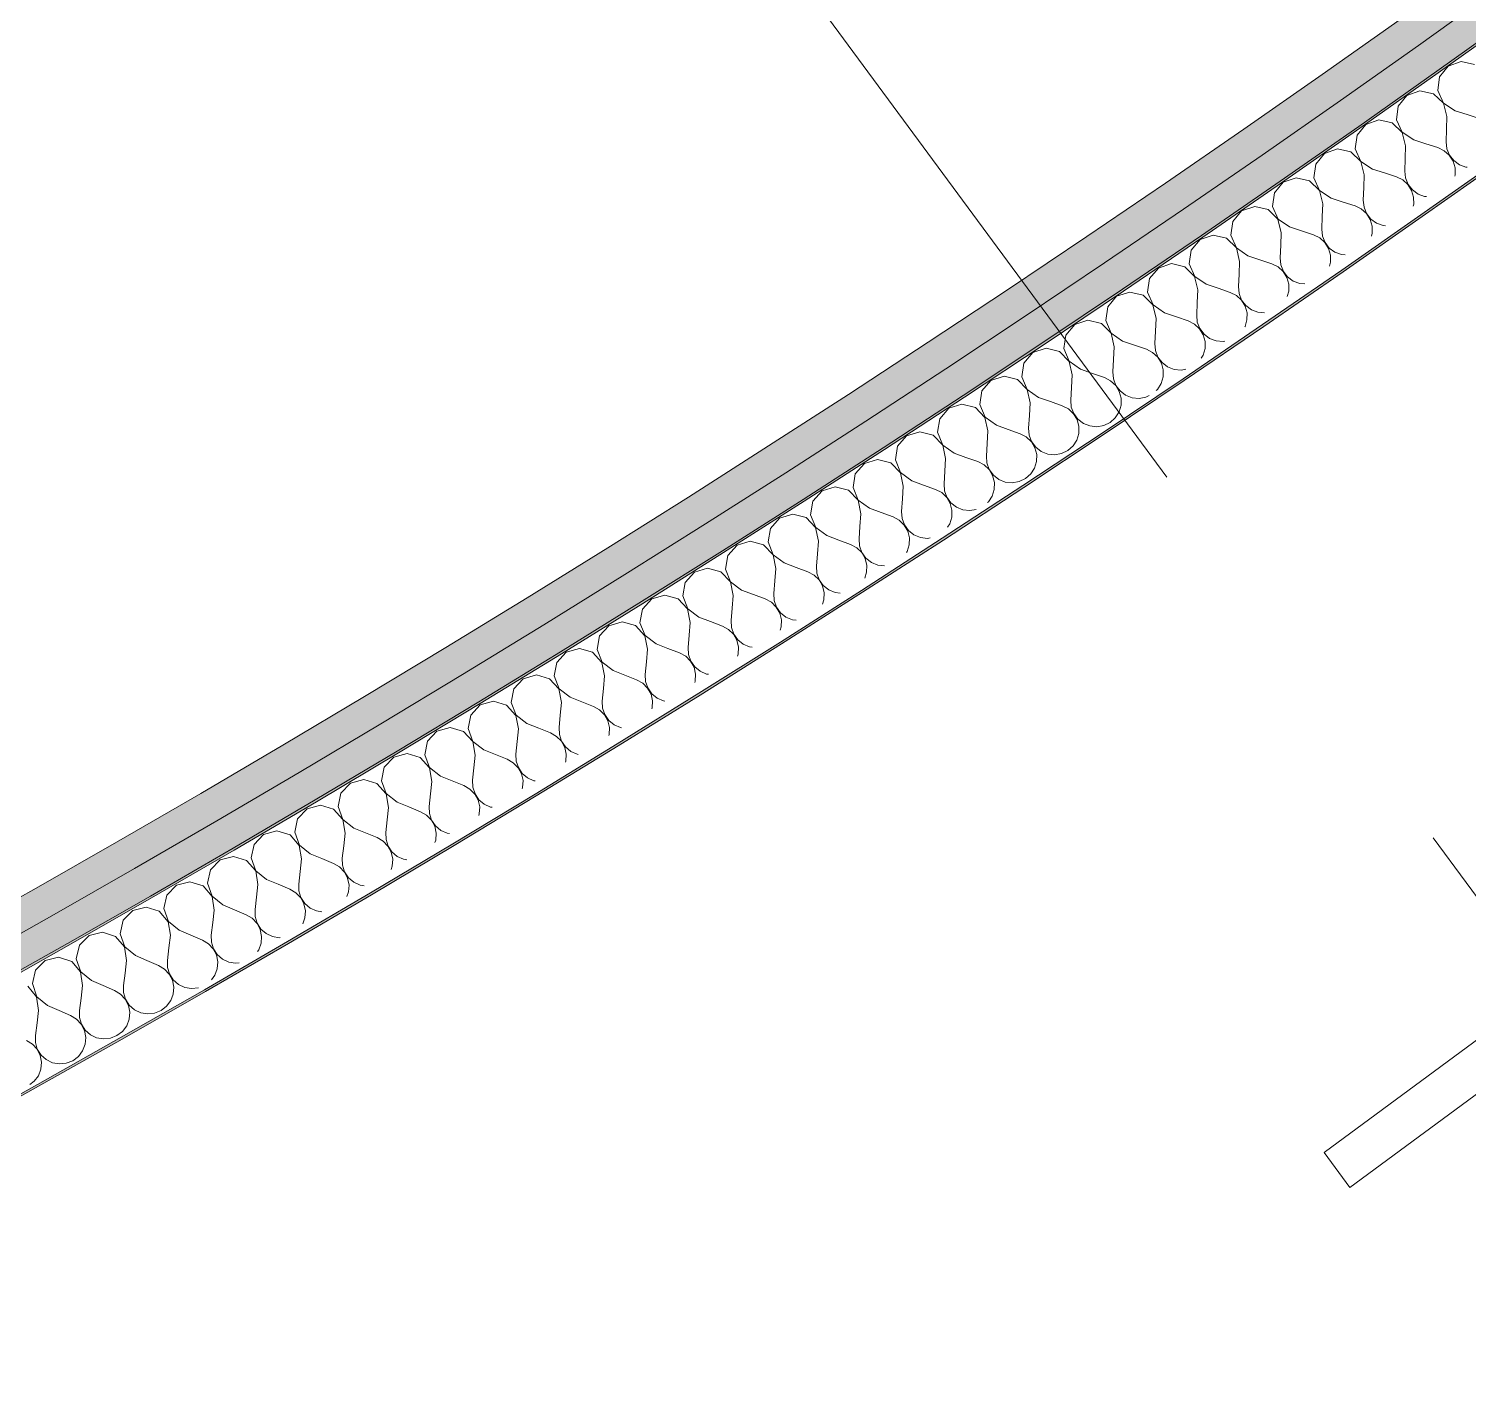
# Model space of a CAD drawing. Header units: millimetres. Extents: x -50172 to 90294, y -80883 to 956680.
# Drawn here: x -23246 to -22567, y -50097 to -49458 of the extents above; entities that cross this region are included whole.
import ezdxf
from ezdxf.enums import TextEntityAlignment as Align

# ---------------------------------------------------------------- set-up
doc = ezdxf.new("R2010")
doc.units = ezdxf.units.MM
doc.header["$MEASUREMENT"] = 0
doc.linetypes.add('Dashed', pattern=[564.444447, 282.222223, -282.222223])
doc.linetypes.add('Double Dashed', pattern=[1093.611073, 529.166651, -211.666656, 141.111112, -211.666656])
for name, color, linetype in [('COLUMN.IFC Import', 7, 'Continuous'), ('New_A-15-MG_Structural_Grid_Phase_2', 7, 'Continuous'), ('New_A-25-M_Wall_Int', 7, 'Continuous')]:
    doc.layers.add(name, color=color, linetype=linetype)
for name, color, linetype, lineweight in [('COLUMN.IFC Import_Pen_No__2', 8, 'Continuous', 15), ('New_A-25-M_Wall_Int_Pen_No__1', 7, 'Continuous', 13), ('New_A-25-M_Wall_Int_Pen_No__150', 7, 'Continuous', 0), ('New_A-35-M_FFE_Sanitary_Pen_No__1', 7, 'Continuous', 13), ('New_A-95-P_Drawing_Pen_No__191', 7, 'Continuous', 5)]:
    doc.layers.add(name, color=color, linetype=linetype, lineweight=lineweight)
for name, color, linetype, lineweight, true_color in [('New_A-15-MG_Structural_Grid_Phase_2_Pen_No__222', 7, 'Continuous', 13, 0x65af33), ('New_A-25-M_Wall_Int_Pen_No__107', 7, 'Continuous', 15, 0xa6a6a6), ('New_A-25-M_Wall_Int_Pen_No__81', 7, 'Continuous', 20, 0x6a6a6a)]:
    doc.layers.add(name, color=color, linetype=linetype, lineweight=lineweight, true_color=true_color)
doc.styles.add('GENERATED_STYLE_4', font='')
doc.styles.get('GENERATED_STYLE_4').set_extended_font_data('Swis721 BT')

# ---------------------------------------------------------------- blocks, each defined once
blk = doc.blocks.new('*X416')
at = {"layer": 'New_A-25-M_Wall_Int_Pen_No__150', "linetype": 'Continuous'}
for p, q in [((-22576.42, -49476.02), (-22580.48, -49481.1)), ((-22570.3, -49473.83), (-22576.42, -49476.02)), ((-22563.93, -49475.18), (-22570.3, -49473.83)), ((-22580.48, -49481.1), (-22581.27, -49487.56)), ((-22595.81, -49489.82), (-22599.89, -49494.88)), ((-22589.68, -49487.64), (-22595.81, -49489.82)), ((-22583.32, -49489.02), (-22589.68, -49487.64)), ((-22578.63, -49493.52), (-22583.32, -49489.02)), ((-22581.27, -49487.56), (-22578.55, -49493.47)), ((-22577.01, -49499.83), (-22578.63, -49493.52)), ((-22578.55, -49493.47), (-22573.13, -49497.06)), ((-22599.89, -49494.88), (-22600.7, -49501.34)), ((-22577.01, -49499.83), (-22577.17, -49505.78)), ((-22573.13, -49497.06), (-22567.45, -49498.86)), ((-22567.45, -49498.86), (-22561.77, -49500.66)), ((-22615.25, -49503.55), (-22619.34, -49508.61)), ((-22609.11, -49501.4), (-22615.25, -49503.55)), ((-22602.75, -49502.79), (-22609.11, -49501.4)), ((-22598.08, -49507.31), (-22602.75, -49502.79)), ((-22600.7, -49501.34), (-22598, -49507.26)), ((-22596.48, -49513.62), (-22598.08, -49507.31)), ((-22598, -49507.26), (-22592.58, -49510.87)), ((-22577.17, -49505.78), (-22577.34, -49511.74)), ((-22619.34, -49508.61), (-22620.17, -49515.06)), ((-22596.48, -49513.62), (-22596.66, -49519.58)), ((-22592.58, -49510.87), (-22586.91, -49512.69)), ((-22586.91, -49512.69), (-22581.24, -49514.5)), ((-22577.34, -49511.74), (-22576.98, -49515.01)), ((-22634.73, -49517.22), (-22638.83, -49522.27)), ((-22628.58, -49515.09), (-22634.73, -49517.22)), ((-22622.23, -49516.5), (-22628.58, -49515.09)), ((-22617.57, -49521.04), (-22622.23, -49516.5)), ((-22620.17, -49515.06), (-22617.49, -49520.99)), ((-22615.99, -49527.36), (-22617.57, -49521.04)), ((-22617.49, -49520.99), (-22612.08, -49524.61)), ((-22596.66, -49519.58), (-22596.84, -49525.53)), ((-22578.27, -49515.93), (-22581.24, -49514.5)), ((-22575.81, -49518.1), (-22578.27, -49515.93)), ((-22576.98, -49515.01), (-22575.73, -49518.05)), ((-22574.04, -49520.87), (-22575.81, -49518.1)), ((-22575.73, -49518.05), (-22573.71, -49520.63)), ((-22573.11, -49524.02), (-22574.04, -49520.87)), ((-22573.71, -49520.63), (-22571.04, -49522.56)), ((-22638.83, -49522.27), (-22639.68, -49528.72)), ((-22615.99, -49527.36), (-22616.19, -49533.31)), ((-22612.08, -49524.61), (-22606.42, -49526.45)), ((-22606.42, -49526.45), (-22600.75, -49528.28)), ((-22596.84, -49525.53), (-22596.49, -49528.8)), ((-22573.24, -49527.95), (-22573.07, -49527.31)), ((-22573.07, -49527.31), (-22573.11, -49524.02)), ((-22571.04, -49522.56), (-22567.95, -49523.69)), ((-22567.95, -49523.69), (-22567.36, -49523.73)), ((-22654.25, -49530.84), (-22658.37, -49535.86)), ((-22648.09, -49528.72), (-22654.25, -49530.84)), ((-22641.75, -49530.15), (-22648.09, -49528.72)), ((-22637.1, -49534.71), (-22641.75, -49530.15)), ((-22639.68, -49528.72), (-22637.02, -49534.65)), ((-22635.54, -49541.03), (-22637.1, -49534.71)), ((-22637.02, -49534.65), (-22631.63, -49538.3)), ((-22616.19, -49533.31), (-22616.39, -49539.26)), ((-22597.79, -49529.72), (-22600.75, -49528.28)), ((-22595.34, -49531.9), (-22597.79, -49529.72)), ((-22596.49, -49528.8), (-22595.26, -49531.85)), ((-22593.58, -49534.68), (-22595.34, -49531.9)), ((-22595.26, -49531.85), (-22593.24, -49534.44)), ((-22592.65, -49537.83), (-22593.58, -49534.68)), ((-22593.24, -49534.44), (-22590.58, -49536.37)), ((-22658.37, -49535.86), (-22659.24, -49542.31)), ((-22635.54, -49541.03), (-22635.76, -49546.98)), ((-22631.63, -49538.3), (-22625.97, -49540.15)), ((-22625.97, -49540.15), (-22620.3, -49542)), ((-22616.39, -49539.26), (-22616.05, -49542.53)), ((-22592.88, -49542.05), (-22592.62, -49541.12)), ((-22592.62, -49541.12), (-22592.65, -49537.83)), ((-22590.58, -49536.37), (-22587.49, -49537.51)), ((-22587.49, -49537.51), (-22586.64, -49537.57)), ((-22673.81, -49544.38), (-22677.95, -49549.4)), ((-22667.65, -49542.29), (-22673.81, -49544.38)), ((-22661.31, -49543.74), (-22667.65, -49542.29)), ((-22656.68, -49548.31), (-22661.31, -49543.74)), ((-22659.24, -49542.31), (-22656.6, -49548.26)), ((-22655.14, -49554.63), (-22656.68, -49548.31)), ((-22656.6, -49548.26), (-22651.22, -49551.92)), ((-22635.76, -49546.98), (-22635.98, -49552.93)), ((-22617.35, -49543.44), (-22620.3, -49542)), ((-22614.9, -49545.64), (-22617.35, -49543.44)), ((-22616.05, -49542.53), (-22614.82, -49545.58)), ((-22613.15, -49548.42), (-22614.9, -49545.64)), ((-22614.82, -49545.58), (-22612.81, -49548.18)), ((-22612.81, -49548.18), (-22610.16, -49550.13)), ((-22677.95, -49549.4), (-22678.84, -49555.85)), ((-22655.14, -49554.63), (-22655.37, -49560.59)), ((-22651.22, -49551.92), (-22645.56, -49553.79)), ((-22645.56, -49553.79), (-22639.9, -49555.66)), ((-22635.98, -49552.93), (-22635.65, -49556.2)), ((-22612.23, -49551.57), (-22613.15, -49548.42)), ((-22612.59, -49556.21), (-22612.22, -49554.86)), ((-22612.22, -49554.86), (-22612.23, -49551.57)), ((-22610.16, -49550.13), (-22607.08, -49551.27)), ((-22607.08, -49551.27), (-22605.85, -49551.37)), ((-22693.42, -49557.87), (-22697.57, -49562.87)), ((-22687.25, -49555.8), (-22693.42, -49557.87)), ((-22680.91, -49557.27), (-22687.25, -49555.8)), ((-22676.29, -49561.85), (-22680.91, -49557.27)), ((-22678.84, -49555.85), (-22676.22, -49561.8)), ((-22674.78, -49568.18), (-22676.29, -49561.85)), ((-22676.22, -49561.8), (-22670.85, -49565.48)), ((-22655.37, -49560.59), (-22655.61, -49566.54)), ((-22636.95, -49557.11), (-22639.9, -49555.66)), ((-22634.51, -49559.31), (-22636.95, -49557.11)), ((-22635.65, -49556.2), (-22634.44, -49559.26)), ((-22632.77, -49562.1), (-22634.51, -49559.31)), ((-22634.44, -49559.26), (-22632.43, -49561.86)), ((-22632.43, -49561.86), (-22629.79, -49563.81)), ((-22697.57, -49562.87), (-22698.49, -49569.32)), ((-22674.78, -49568.18), (-22675.03, -49574.13)), ((-22670.85, -49565.48), (-22665.2, -49567.37)), ((-22665.2, -49567.37), (-22659.55, -49569.26)), ((-22655.61, -49566.54), (-22655.29, -49569.81)), ((-22631.86, -49565.26), (-22632.77, -49562.1)), ((-22632.38, -49570.42), (-22631.86, -49568.55)), ((-22631.86, -49568.55), (-22631.86, -49565.26)), ((-22629.79, -49563.81), (-22626.71, -49564.97)), ((-22626.71, -49564.97), (-22624.99, -49565.11)), ((-22713.07, -49571.3), (-22717.24, -49576.29)), ((-22706.89, -49569.24), (-22713.07, -49571.3)), ((-22700.56, -49570.74), (-22706.89, -49569.24)), ((-22695.96, -49575.33), (-22700.56, -49570.74)), ((-22698.49, -49569.32), (-22695.88, -49575.28)), ((-22694.46, -49581.67), (-22695.96, -49575.33)), ((-22695.88, -49575.28), (-22690.52, -49578.97)), ((-22675.03, -49574.13), (-22675.29, -49580.09)), ((-22656.6, -49570.72), (-22659.55, -49569.26)), ((-22654.17, -49572.92), (-22656.6, -49570.72)), ((-22655.29, -49569.81), (-22654.09, -49572.87)), ((-22652.44, -49575.72), (-22654.17, -49572.92)), ((-22654.09, -49572.87), (-22652.09, -49575.48)), ((-22652.09, -49575.48), (-22649.46, -49577.44)), ((-22717.24, -49576.29), (-22718.17, -49582.73)), ((-22694.46, -49581.67), (-22694.73, -49587.62)), ((-22690.52, -49578.97), (-22684.88, -49580.88)), ((-22684.88, -49580.88), (-22679.23, -49582.79)), ((-22675.29, -49580.09), (-22674.98, -49583.36)), ((-22651.54, -49578.88), (-22652.44, -49575.72)), ((-22652.26, -49584.69), (-22651.54, -49582.17)), ((-22651.54, -49582.17), (-22651.54, -49578.88)), ((-22649.46, -49577.44), (-22646.38, -49578.61)), ((-22646.38, -49578.61), (-22644.06, -49578.8)), ((-22732.76, -49584.66), (-22736.95, -49589.64)), ((-22726.58, -49582.63), (-22732.76, -49584.66)), ((-22720.25, -49584.14), (-22726.58, -49582.63)), ((-22715.66, -49588.75), (-22720.25, -49584.14)), ((-22718.17, -49582.73), (-22715.58, -49588.69)), ((-22714.19, -49595.09), (-22715.66, -49588.75)), ((-22715.58, -49588.69), (-22710.24, -49592.41)), ((-22694.73, -49587.62), (-22695.01, -49593.57)), ((-22676.29, -49584.26), (-22679.23, -49582.79)), ((-22673.87, -49586.47), (-22676.29, -49584.26)), ((-22674.98, -49583.36), (-22673.79, -49586.42)), ((-22672.14, -49589.27), (-22673.87, -49586.47)), ((-22673.79, -49586.42), (-22671.8, -49589.04)), ((-22671.8, -49589.04), (-22669.17, -49591.01)), ((-22736.95, -49589.64), (-22737.9, -49596.07)), ((-22714.19, -49595.09), (-22714.48, -49601.04)), ((-22710.24, -49592.41), (-22704.6, -49594.33)), ((-22704.6, -49594.33), (-22698.96, -49596.26)), ((-22695.01, -49593.57), (-22694.71, -49596.84)), ((-22672.18, -49598.89), (-22671.27, -49595.72)), ((-22671.25, -49592.43), (-22672.14, -49589.27)), ((-22671.27, -49595.72), (-22671.25, -49592.43)), ((-22669.17, -49591.01), (-22666.1, -49592.18)), ((-22666.1, -49592.18), (-22663.06, -49592.45)), ((-22752.49, -49597.96), (-22756.7, -49602.92)), ((-22746.31, -49595.95), (-22752.49, -49597.96)), ((-22739.98, -49597.48), (-22746.31, -49595.95)), ((-22735.41, -49602.1), (-22739.98, -49597.48)), ((-22737.9, -49596.07), (-22735.33, -49602.05)), ((-22733.95, -49608.45), (-22735.41, -49602.1)), ((-22735.33, -49602.05), (-22730, -49605.78)), ((-22714.48, -49601.04), (-22714.77, -49606.99)), ((-22696.02, -49597.74), (-22698.96, -49596.26)), ((-22693.61, -49599.96), (-22696.02, -49597.74)), ((-22694.71, -49596.84), (-22693.53, -49599.91)), ((-22691.89, -49602.76), (-22693.61, -49599.96)), ((-22693.53, -49599.91), (-22691.55, -49602.53)), ((-22691.55, -49602.53), (-22688.92, -49604.51)), ((-22672.3, -49599.09), (-22672.18, -49598.89)), ((-22766.08, -49609.2), (-22772.27, -49611.2)), ((-22759.76, -49610.75), (-22766.08, -49609.2)), ((-22756.7, -49602.92), (-22757.67, -49609.36)), ((-22757.67, -49609.36), (-22755.12, -49615.34)), ((-22733.95, -49608.45), (-22734.26, -49614.4)), ((-22730, -49605.78), (-22724.37, -49607.72)), ((-22724.37, -49607.72), (-22718.73, -49609.67)), ((-22714.77, -49606.99), (-22714.48, -49610.26)), ((-22691.96, -49612.38), (-22691.04, -49609.22)), ((-22691.01, -49605.93), (-22691.89, -49602.76)), ((-22691.04, -49609.22), (-22691.01, -49605.93)), ((-22688.92, -49604.51), (-22685.86, -49605.69)), ((-22685.86, -49605.69), (-22682.57, -49605.99)), ((-22682.57, -49605.99), (-22681.69, -49605.82)), ((-22776.49, -49616.15), (-22777.48, -49622.58)), ((-22772.27, -49611.2), (-22776.49, -49616.15)), ((-22755.2, -49615.39), (-22759.76, -49610.75)), ((-22753.76, -49621.74), (-22755.2, -49615.39)), ((-22755.12, -49615.34), (-22749.8, -49619.09)), ((-22734.26, -49614.4), (-22734.58, -49620.35)), ((-22715.8, -49611.15), (-22718.73, -49609.67)), ((-22713.39, -49613.39), (-22715.8, -49611.15)), ((-22714.48, -49610.26), (-22713.31, -49613.33)), ((-22711.68, -49616.19), (-22713.39, -49613.39)), ((-22713.31, -49613.33), (-22711.34, -49615.96)), ((-22710.81, -49619.36), (-22711.68, -49616.19)), ((-22711.34, -49615.96), (-22708.72, -49617.95)), ((-22692.9, -49613.88), (-22691.96, -49612.38)), ((-22785.89, -49622.4), (-22792.09, -49624.37)), ((-22779.58, -49623.97), (-22785.89, -49622.4)), ((-22777.48, -49622.58), (-22774.95, -49628.57)), ((-22753.76, -49621.74), (-22754.09, -49627.69)), ((-22749.8, -49619.09), (-22744.17, -49621.05)), ((-22744.17, -49621.05), (-22738.54, -49623.01)), ((-22735.62, -49624.51), (-22738.54, -49623.01)), ((-22734.58, -49620.35), (-22734.3, -49623.62)), ((-22711.78, -49625.81), (-22710.85, -49622.65)), ((-22710.85, -49622.65), (-22710.81, -49619.36)), ((-22708.72, -49617.95), (-22705.66, -49619.14)), ((-22705.66, -49619.14), (-22702.38, -49619.45)), ((-22702.38, -49619.45), (-22700.07, -49619.02)), ((-22796.32, -49629.31), (-22797.34, -49635.73)), ((-22792.09, -49624.37), (-22796.32, -49629.31)), ((-22775.03, -49628.62), (-22779.58, -49623.97)), ((-22773.61, -49634.98), (-22775.03, -49628.62)), ((-22774.95, -49628.57), (-22769.64, -49632.33)), ((-22754.09, -49627.69), (-22754.43, -49633.64)), ((-22733.22, -49626.75), (-22735.62, -49624.51)), ((-22734.3, -49623.62), (-22733.14, -49626.69)), ((-22731.52, -49629.56), (-22733.22, -49626.75)), ((-22733.14, -49626.69), (-22731.17, -49629.33)), ((-22730.66, -49632.73), (-22731.52, -49629.56)), ((-22731.17, -49629.33), (-22728.56, -49631.32)), ((-22714.12, -49629.11), (-22713.55, -49628.6)), ((-22713.55, -49628.6), (-22711.78, -49625.81)), ((-22805.74, -49635.53), (-22811.95, -49637.48)), ((-22799.44, -49637.12), (-22805.74, -49635.53)), ((-22797.34, -49635.73), (-22794.82, -49641.74)), ((-22773.61, -49634.98), (-22773.96, -49640.92)), ((-22769.64, -49632.33), (-22764.02, -49634.31)), ((-22764.02, -49634.31), (-22758.4, -49636.29)), ((-22755.48, -49637.8), (-22758.4, -49636.29)), ((-22754.43, -49633.64), (-22754.16, -49636.92)), ((-22731.65, -49639.18), (-22730.7, -49636.02)), ((-22730.7, -49636.02), (-22730.66, -49632.73)), ((-22728.56, -49631.32), (-22725.5, -49632.53)), ((-22725.5, -49632.53), (-22722.22, -49632.85)), ((-22722.22, -49632.85), (-22718.97, -49632.26)), ((-22718.97, -49632.26), (-22717.48, -49631.53)), ((-22816.2, -49642.41), (-22817.23, -49648.83)), ((-22811.95, -49637.48), (-22816.2, -49642.41)), ((-22794.9, -49641.79), (-22799.44, -49637.12)), ((-22793.51, -49648.15), (-22794.9, -49641.79)), ((-22794.82, -49641.74), (-22789.53, -49645.52)), ((-22773.96, -49640.92), (-22774.32, -49646.87)), ((-22753.08, -49640.05), (-22755.48, -49637.8)), ((-22754.16, -49636.92), (-22753, -49639.99)), ((-22751.4, -49642.86), (-22753.08, -49640.05)), ((-22753, -49639.99), (-22751.05, -49642.63)), ((-22750.55, -49646.04), (-22751.4, -49642.86)), ((-22751.05, -49642.63), (-22748.44, -49644.64)), ((-22735.89, -49644.16), (-22733.42, -49641.96)), ((-22733.42, -49641.96), (-22731.65, -49639.18)), ((-22825.64, -49648.6), (-22831.85, -49650.53)), ((-22819.34, -49650.21), (-22825.64, -49648.6)), ((-22817.23, -49648.83), (-22814.74, -49654.84)), ((-22793.51, -49648.15), (-22793.88, -49654.09)), ((-22789.53, -49645.52), (-22783.91, -49647.52)), ((-22783.91, -49647.52), (-22778.3, -49649.51)), ((-22775.38, -49651.03), (-22778.3, -49649.51)), ((-22774.32, -49646.87), (-22774.06, -49650.15)), ((-22774.06, -49650.15), (-22772.91, -49653.23)), ((-22751.55, -49652.48), (-22750.6, -49649.33)), ((-22750.6, -49649.33), (-22750.55, -49646.04)), ((-22748.44, -49644.64), (-22745.39, -49645.85)), ((-22745.39, -49645.85), (-22742.11, -49646.18)), ((-22742.11, -49646.18), (-22738.86, -49645.6)), ((-22738.86, -49645.6), (-22735.89, -49644.16)), ((-22836.12, -49655.44), (-22837.17, -49661.86)), ((-22831.85, -49650.53), (-22836.12, -49655.44)), ((-22814.82, -49654.89), (-22819.34, -49650.21)), ((-22813.44, -49661.25), (-22814.82, -49654.89)), ((-22814.74, -49654.84), (-22809.45, -49658.64)), ((-22793.88, -49654.09), (-22794.25, -49660.04)), ((-22772.99, -49653.28), (-22775.38, -49651.03)), ((-22771.31, -49656.1), (-22772.99, -49653.28)), ((-22772.91, -49653.23), (-22770.97, -49655.87)), ((-22770.47, -49659.28), (-22771.31, -49656.1)), ((-22770.97, -49655.87), (-22768.37, -49657.89)), ((-22755.81, -49657.45), (-22753.34, -49655.26)), ((-22753.34, -49655.26), (-22751.55, -49652.48)), ((-22851.79, -49663.52), (-22856.07, -49668.41)), ((-22845.58, -49661.6), (-22851.79, -49663.52)), ((-22839.28, -49663.23), (-22845.58, -49661.6)), ((-22834.78, -49667.93), (-22839.28, -49663.23)), ((-22837.17, -49661.86), (-22834.69, -49667.88)), ((-22813.44, -49661.25), (-22813.83, -49667.2)), ((-22809.45, -49658.64), (-22803.85, -49660.65)), ((-22803.85, -49660.65), (-22798.24, -49662.67)), ((-22795.33, -49664.19), (-22798.24, -49662.67)), ((-22794.25, -49660.04), (-22794, -49663.32)), ((-22794, -49663.32), (-22792.86, -49666.4)), ((-22771.5, -49665.72), (-22770.54, -49662.57)), ((-22770.54, -49662.57), (-22770.47, -49659.28)), ((-22768.37, -49657.89), (-22765.31, -49659.11)), ((-22765.31, -49659.11), (-22762.04, -49659.45)), ((-22762.04, -49659.45), (-22758.79, -49658.88)), ((-22758.79, -49658.88), (-22755.81, -49657.45)), ((-22856.07, -49668.41), (-22857.15, -49674.83)), ((-22833.42, -49674.3), (-22834.78, -49667.93)), ((-22834.69, -49667.88), (-22829.42, -49671.69)), ((-22813.83, -49667.2), (-22814.22, -49673.14)), ((-22792.94, -49666.45), (-22795.33, -49664.19)), ((-22791.28, -49669.28), (-22792.94, -49666.45)), ((-22792.86, -49666.4), (-22790.93, -49669.05)), ((-22790.45, -49672.46), (-22791.28, -49669.28)), ((-22790.93, -49669.05), (-22788.34, -49671.07)), ((-22775.78, -49670.68), (-22773.29, -49668.49)), ((-22773.29, -49668.49), (-22771.5, -49665.72)), ((-22871.77, -49676.44), (-22876.07, -49681.32)), ((-22865.55, -49674.54), (-22871.77, -49676.44)), ((-22859.26, -49676.2), (-22865.55, -49674.54)), ((-22854.77, -49680.91), (-22859.26, -49676.2)), ((-22857.15, -49674.83), (-22854.69, -49680.85)), ((-22833.42, -49674.3), (-22833.83, -49680.24)), ((-22829.42, -49671.69), (-22823.82, -49673.73)), ((-22823.82, -49673.73), (-22818.22, -49675.76)), ((-22815.31, -49677.29), (-22818.22, -49675.76)), ((-22812.94, -49679.56), (-22815.31, -49677.29)), ((-22814.22, -49673.14), (-22813.98, -49676.42)), ((-22813.98, -49676.42), (-22812.86, -49679.51)), ((-22791.5, -49678.9), (-22790.52, -49675.75)), ((-22790.52, -49675.75), (-22790.45, -49672.46)), ((-22788.34, -49671.07), (-22785.29, -49672.31)), ((-22785.29, -49672.31), (-22782.01, -49672.66)), ((-22782.01, -49672.66), (-22778.76, -49672.1)), ((-22778.76, -49672.1), (-22775.78, -49670.68)), ((-22876.07, -49681.32), (-22877.17, -49687.73)), ((-22853.44, -49687.28), (-22854.77, -49680.91)), ((-22854.69, -49680.85), (-22849.43, -49684.69)), ((-22833.83, -49680.24), (-22834.24, -49686.18)), ((-22811.28, -49682.4), (-22812.94, -49679.56)), ((-22812.86, -49679.51), (-22810.93, -49682.17)), ((-22810.46, -49685.58), (-22811.28, -49682.4)), ((-22810.93, -49682.17), (-22808.34, -49684.2)), ((-22793.71, -49682.03), (-22793.29, -49681.66)), ((-22793.29, -49681.66), (-22791.5, -49678.9)), ((-22891.8, -49689.3), (-22896.11, -49694.17)), ((-22885.57, -49687.42), (-22891.8, -49689.3)), ((-22879.28, -49689.09), (-22885.57, -49687.42)), ((-22874.81, -49693.82), (-22879.28, -49689.09)), ((-22877.17, -49687.73), (-22874.73, -49693.77)), ((-22853.44, -49687.28), (-22853.86, -49693.22)), ((-22849.43, -49684.69), (-22843.84, -49686.74)), ((-22843.84, -49686.74), (-22838.24, -49688.79)), ((-22835.34, -49690.33), (-22838.24, -49688.79)), ((-22832.97, -49692.61), (-22835.34, -49690.33)), ((-22834.24, -49686.18), (-22834.01, -49689.46)), ((-22834.01, -49689.46), (-22832.89, -49692.55)), ((-22811.53, -49692.01), (-22810.54, -49688.87)), ((-22810.54, -49688.87), (-22810.46, -49685.58)), ((-22808.34, -49684.2), (-22805.3, -49685.44)), ((-22805.3, -49685.44), (-22802.02, -49685.8)), ((-22802.02, -49685.8), (-22799.02, -49685.3)), ((-22896.11, -49694.17), (-22897.23, -49700.58)), ((-22873.5, -49700.19), (-22874.81, -49693.82)), ((-22874.73, -49693.77), (-22869.48, -49697.61)), ((-22869.48, -49697.61), (-22863.9, -49699.68)), ((-22853.86, -49693.22), (-22854.29, -49699.16)), ((-22831.32, -49695.45), (-22832.97, -49692.61)), ((-22832.89, -49692.55), (-22830.97, -49695.22)), ((-22830.51, -49698.63), (-22831.32, -49695.45)), ((-22830.97, -49695.22), (-22828.39, -49697.26)), ((-22828.39, -49697.26), (-22825.35, -49698.51)), ((-22812.6, -49693.65), (-22811.53, -49692.01)), ((-22911.87, -49702.09), (-22916.19, -49706.95)), ((-22905.63, -49700.24), (-22911.87, -49702.09)), ((-22899.35, -49701.93), (-22905.63, -49700.24)), ((-22894.89, -49706.67), (-22899.35, -49701.93)), ((-22897.23, -49700.58), (-22894.81, -49706.62)), ((-22873.5, -49700.19), (-22873.94, -49706.13)), ((-22863.9, -49699.68), (-22858.31, -49701.75)), ((-22855.41, -49703.3), (-22858.31, -49701.75)), ((-22853.05, -49705.59), (-22855.41, -49703.3)), ((-22854.29, -49699.16), (-22854.07, -49702.44)), ((-22854.07, -49702.44), (-22852.97, -49705.54)), ((-22831.6, -49705.06), (-22830.61, -49701.92)), ((-22830.61, -49701.92), (-22830.51, -49698.63)), ((-22825.35, -49698.51), (-22822.08, -49698.88)), ((-22822.08, -49698.88), (-22820.75, -49698.66)), ((-22916.19, -49706.95), (-22917.33, -49713.35)), ((-22893.6, -49713.05), (-22894.89, -49706.67)), ((-22894.81, -49706.62), (-22889.57, -49710.48)), ((-22889.57, -49710.48), (-22884, -49712.57)), ((-22873.94, -49706.13), (-22874.39, -49712.08)), ((-22851.41, -49708.43), (-22853.05, -49705.59)), ((-22852.97, -49705.54), (-22851.06, -49708.21)), ((-22850.61, -49711.62), (-22851.41, -49708.43)), ((-22851.06, -49708.21), (-22848.48, -49710.25)), ((-22848.48, -49710.25), (-22845.45, -49711.51)), ((-22831.91, -49705.52), (-22831.6, -49705.06)), ((-22931.97, -49714.82), (-22936.32, -49719.66)), ((-22925.73, -49712.99), (-22931.97, -49714.82)), ((-22919.45, -49714.7), (-22925.73, -49712.99)), ((-22915.01, -49719.45), (-22919.45, -49714.7)), ((-22917.33, -49713.35), (-22914.93, -49719.4)), ((-22893.6, -49713.05), (-22894.06, -49718.99)), ((-22884, -49712.57), (-22878.41, -49714.65)), ((-22875.52, -49716.21), (-22878.41, -49714.65)), ((-22873.17, -49718.51), (-22875.52, -49716.21)), ((-22874.39, -49712.08), (-22874.18, -49715.36)), ((-22874.18, -49715.36), (-22873.09, -49718.45)), ((-22851.58, -49717.63), (-22850.71, -49714.91)), ((-22850.71, -49714.91), (-22850.61, -49711.62)), ((-22845.45, -49711.51), (-22842.25, -49711.89)), ((-22936.32, -49719.66), (-22937.47, -49726.07)), ((-22913.74, -49725.84), (-22915.01, -49719.45)), ((-22914.93, -49719.4), (-22909.71, -49723.28)), ((-22909.71, -49723.28), (-22904.13, -49725.39)), ((-22894.06, -49718.99), (-22894.53, -49724.93)), ((-22871.53, -49721.36), (-22873.17, -49718.51)), ((-22873.09, -49718.45), (-22871.18, -49721.13)), ((-22870.74, -49724.55), (-22871.53, -49721.36)), ((-22871.18, -49721.13), (-22868.62, -49723.18)), ((-22870.86, -49727.83), (-22870.74, -49724.55)), ((-22868.62, -49723.18), (-22865.58, -49724.46)), ((-22865.58, -49724.46), (-22863.16, -49724.75)), ((-22952.12, -49727.49), (-22956.48, -49732.32)), ((-22945.87, -49725.67), (-22952.12, -49727.49)), ((-22939.6, -49727.41), (-22945.87, -49725.67)), ((-22935.17, -49732.17), (-22939.6, -49727.41)), ((-22937.47, -49726.07), (-22935.09, -49732.12)), ((-22913.74, -49725.84), (-22914.22, -49731.77)), ((-22904.13, -49725.39), (-22898.56, -49727.49)), ((-22895.67, -49729.06), (-22898.56, -49727.49)), ((-22893.33, -49731.36), (-22895.67, -49729.06)), ((-22894.53, -49724.93), (-22894.33, -49728.21)), ((-22894.33, -49728.21), (-22893.24, -49731.31)), ((-22891.7, -49734.21), (-22893.33, -49731.36)), ((-22893.24, -49731.31), (-22891.35, -49733.99)), ((-22871.53, -49729.89), (-22870.86, -49727.83)), ((-22966.05, -49738.3), (-22972.3, -49740.09)), ((-22959.79, -49740.05), (-22966.05, -49738.3)), ((-22956.48, -49732.32), (-22957.65, -49738.72)), ((-22933.92, -49738.56), (-22935.17, -49732.17)), ((-22935.09, -49732.12), (-22929.88, -49736.02)), ((-22929.88, -49736.02), (-22924.31, -49738.14)), ((-22924.31, -49738.14), (-22918.75, -49740.26)), ((-22914.22, -49731.77), (-22914.7, -49737.71)), ((-22914.7, -49737.71), (-22914.52, -49740.99)), ((-22890.92, -49737.41), (-22891.7, -49734.21)), ((-22891.35, -49733.99), (-22888.79, -49736.05)), ((-22891.05, -49740.69), (-22890.92, -49737.41)), ((-22888.79, -49736.05), (-22885.76, -49737.33)), ((-22885.76, -49737.33), (-22883.98, -49737.55)), ((-22976.68, -49744.91), (-22977.88, -49751.3)), ((-22972.3, -49740.09), (-22976.68, -49744.91)), ((-22955.38, -49744.83), (-22959.79, -49740.05)), ((-22957.65, -49738.72), (-22955.29, -49744.78)), ((-22954.14, -49751.22), (-22955.38, -49744.83)), ((-22955.29, -49744.78), (-22950.09, -49748.69)), ((-22934.42, -49744.5), (-22934.92, -49750.43)), ((-22933.92, -49738.56), (-22934.42, -49744.5)), ((-22915.86, -49741.84), (-22918.75, -49740.26)), ((-22913.52, -49744.15), (-22915.86, -49741.84)), ((-22914.52, -49740.99), (-22913.44, -49744.1)), ((-22911.91, -49747.01), (-22913.52, -49744.15)), ((-22913.44, -49744.1), (-22911.56, -49746.79)), ((-22891.54, -49742.2), (-22891.05, -49740.69)), ((-22986.27, -49750.86), (-22992.53, -49752.63)), ((-22980.01, -49752.63), (-22986.27, -49750.86)), ((-22977.88, -49751.3), (-22975.54, -49757.37)), ((-22954.14, -49751.22), (-22954.66, -49757.16)), ((-22950.09, -49748.69), (-22944.53, -49750.83)), ((-22944.53, -49750.83), (-22938.97, -49752.97)), ((-22934.92, -49750.43), (-22934.75, -49753.72)), ((-22911.14, -49750.2), (-22911.91, -49747.01)), ((-22911.56, -49746.79), (-22909, -49748.86)), ((-22911.28, -49753.49), (-22911.14, -49750.2)), ((-22909, -49748.86), (-22905.98, -49750.15)), ((-22905.98, -49750.15), (-22904.72, -49750.31)), ((-22996.92, -49757.43), (-22998.14, -49763.82)), ((-22992.53, -49752.63), (-22996.92, -49757.43)), ((-22975.62, -49757.42), (-22980.01, -49752.63)), ((-22974.4, -49763.82), (-22975.62, -49757.42)), ((-22975.54, -49757.37), (-22970.35, -49761.3)), ((-22954.66, -49757.16), (-22955.18, -49763.09)), ((-22936.09, -49754.56), (-22938.97, -49752.97)), ((-22933.76, -49756.88), (-22936.09, -49754.56)), ((-22934.75, -49753.72), (-22933.68, -49756.82)), ((-22932.16, -49759.74), (-22933.76, -49756.88)), ((-22933.68, -49756.82), (-22931.8, -49759.52)), ((-22911.63, -49754.56), (-22911.28, -49753.49)), ((-23012.8, -49765.11), (-23017.2, -49769.89)), ((-23006.53, -49763.35), (-23012.8, -49765.11)), ((-23000.28, -49765.14), (-23006.53, -49763.35)), ((-22995.9, -49769.95), (-23000.28, -49765.14)), ((-22998.14, -49763.82), (-22995.82, -49769.9)), ((-22974.4, -49763.82), (-22974.94, -49769.75)), ((-22970.35, -49761.3), (-22964.8, -49763.46)), ((-22964.8, -49763.46), (-22959.24, -49765.62)), ((-22956.37, -49767.21), (-22959.24, -49765.62)), ((-22955.18, -49763.09), (-22955.02, -49766.38)), ((-22931.4, -49762.94), (-22932.16, -49759.74)), ((-22931.8, -49759.52), (-22929.26, -49761.6)), ((-22931.55, -49766.22), (-22931.4, -49762.94)), ((-22929.26, -49761.6), (-22926.24, -49762.9)), ((-22926.24, -49762.9), (-22925.37, -49763.01)), ((-23017.2, -49769.89), (-23018.44, -49776.28)), ((-22994.71, -49776.35), (-22995.9, -49769.95)), ((-22995.82, -49769.9), (-22990.64, -49773.85)), ((-22974.94, -49769.75), (-22975.48, -49775.69)), ((-22954.04, -49769.54), (-22956.37, -49767.21)), ((-22955.02, -49766.38), (-22953.96, -49769.49)), ((-22952.45, -49772.41), (-22954.04, -49769.54)), ((-22953.96, -49769.49), (-22952.09, -49772.19)), ((-22951.7, -49775.61), (-22952.45, -49772.41)), ((-22952.09, -49772.19), (-22949.55, -49774.27)), ((-22931.79, -49766.96), (-22931.55, -49766.22)), ((-23033.1, -49777.52), (-23037.52, -49782.29)), ((-23026.83, -49775.78), (-23033.1, -49777.52)), ((-23020.58, -49777.59), (-23026.83, -49775.78)), ((-23016.22, -49782.42), (-23020.58, -49777.59)), ((-23018.44, -49776.28), (-23016.14, -49782.37)), ((-22994.71, -49776.35), (-22995.26, -49782.28)), ((-22990.64, -49773.85), (-22985.1, -49776.02)), ((-22985.1, -49776.02), (-22979.55, -49778.2)), ((-22976.68, -49779.8), (-22979.55, -49778.2)), ((-22975.48, -49775.69), (-22975.33, -49778.97)), ((-22975.33, -49778.97), (-22974.28, -49782.08)), ((-22952.03, -49779.41), (-22951.86, -49778.89)), ((-22951.86, -49778.89), (-22951.7, -49775.61)), ((-22949.55, -49774.27), (-22946.53, -49775.58)), ((-22946.53, -49775.58), (-22945.94, -49775.66)), ((-23037.52, -49782.29), (-23038.78, -49788.67)), ((-23015.05, -49788.82), (-23016.22, -49782.42)), ((-23016.14, -49782.37), (-23010.98, -49786.33)), ((-22995.26, -49782.28), (-22995.82, -49788.21)), ((-22974.36, -49782.13), (-22976.68, -49779.8)), ((-22972.78, -49785.01), (-22974.36, -49782.13)), ((-22974.28, -49782.08), (-22972.42, -49784.79)), ((-22972.04, -49788.21), (-22972.78, -49785.01)), ((-22972.42, -49784.79), (-22969.89, -49786.88)), ((-23053.45, -49789.87), (-23057.88, -49794.62)), ((-23047.17, -49788.15), (-23053.45, -49789.87)), ((-23040.93, -49789.98), (-23047.17, -49788.15)), ((-23036.58, -49794.82), (-23040.93, -49789.98)), ((-23038.78, -49788.67), (-23036.5, -49794.77)), ((-23015.05, -49788.82), (-23015.62, -49794.75)), ((-23010.98, -49786.33), (-23005.44, -49788.52)), ((-23005.44, -49788.52), (-22999.89, -49790.71)), ((-22997.03, -49792.33), (-22999.89, -49790.71)), ((-22994.72, -49794.67), (-22997.03, -49792.33)), ((-22995.82, -49788.21), (-22995.68, -49791.5)), ((-22995.68, -49791.5), (-22994.64, -49794.62)), ((-22972.35, -49791.91), (-22972.21, -49791.5)), ((-22972.21, -49791.5), (-22972.04, -49788.21)), ((-22969.89, -49786.88), (-22966.87, -49788.2)), ((-22966.87, -49788.2), (-22966.42, -49788.26)), ((-23057.88, -49794.62), (-23059.16, -49801)), ((-23035.43, -49801.22), (-23036.58, -49794.82)), ((-23036.5, -49794.77), (-23031.35, -49798.75)), ((-23031.35, -49798.75), (-23025.82, -49800.96)), ((-23015.62, -49794.75), (-23016.2, -49800.68)), ((-22993.14, -49797.55), (-22994.72, -49794.67)), ((-22994.64, -49794.62), (-22992.79, -49797.33)), ((-22992.42, -49800.75), (-22993.14, -49797.55)), ((-22992.79, -49797.33), (-22990.26, -49799.43)), ((-22990.26, -49799.43), (-22987.25, -49800.76)), ((-23073.83, -49802.15), (-23078.28, -49806.89)), ((-23067.55, -49800.45), (-23073.83, -49802.15)), ((-23061.31, -49802.3), (-23067.55, -49800.45)), ((-23056.98, -49807.15), (-23061.31, -49802.3)), ((-23059.16, -49801), (-23056.9, -49807.1)), ((-23035.43, -49801.22), (-23036.02, -49807.15)), ((-23025.82, -49800.96), (-23020.28, -49803.16)), ((-23017.42, -49804.79), (-23020.28, -49803.16)), ((-23015.12, -49807.13), (-23017.42, -49804.79)), ((-23016.2, -49800.68), (-23016.07, -49803.96)), ((-23016.07, -49803.96), (-23015.04, -49807.08)), ((-22992.74, -49804.45), (-22992.6, -49804.04)), ((-22992.6, -49804.04), (-22992.42, -49800.75)), ((-22987.25, -49800.76), (-22986.83, -49800.82)), ((-23087.97, -49812.68), (-23094.25, -49814.36)), ((-23081.74, -49814.56), (-23087.97, -49812.68)), ((-23078.28, -49806.89), (-23079.58, -49813.26)), ((-23055.85, -49813.56), (-23056.98, -49807.15)), ((-23056.9, -49807.1), (-23051.76, -49811.1)), ((-23051.76, -49811.1), (-23046.24, -49813.33)), ((-23036.02, -49807.15), (-23036.62, -49813.08)), ((-23036.62, -49813.08), (-23036.5, -49816.36)), ((-23013.55, -49810.02), (-23015.12, -49807.13)), ((-23015.04, -49807.08), (-23013.2, -49809.8)), ((-23012.83, -49813.23), (-23013.55, -49810.02)), ((-23013.2, -49809.8), (-23010.68, -49811.91)), ((-23010.68, -49811.91), (-23007.67, -49813.25)), ((-23098.72, -49819.09), (-23100.04, -49825.46)), ((-23094.25, -49814.36), (-23098.72, -49819.09)), ((-23077.42, -49819.42), (-23081.74, -49814.56)), ((-23079.58, -49813.26), (-23077.34, -49819.37)), ((-23076.31, -49825.83), (-23077.42, -49819.42)), ((-23077.34, -49819.37), (-23072.21, -49823.38)), ((-23056.46, -49819.49), (-23057.08, -49825.41)), ((-23055.85, -49813.56), (-23056.46, -49819.49)), ((-23046.24, -49813.33), (-23040.71, -49815.55)), ((-23037.86, -49817.19), (-23040.71, -49815.55)), ((-23035.56, -49819.54), (-23037.86, -49817.19)), ((-23036.5, -49816.36), (-23035.48, -49819.49)), ((-23034, -49822.43), (-23035.56, -49819.54)), ((-23035.48, -49819.49), (-23033.64, -49822.21)), ((-23013.21, -49817.04), (-23013.02, -49816.51)), ((-23013.02, -49816.51), (-23012.83, -49813.23)), ((-23007.67, -49813.25), (-23007.16, -49813.32)), ((-23114.71, -49826.51), (-23119.2, -49831.23)), ((-23108.43, -49824.86), (-23114.71, -49826.51)), ((-23102.2, -49826.75), (-23108.43, -49824.86)), ((-23097.9, -49831.63), (-23102.2, -49826.75)), ((-23100.04, -49825.46), (-23097.81, -49831.58)), ((-23076.31, -49825.83), (-23076.94, -49831.76)), ((-23072.21, -49823.38), (-23066.69, -49825.63)), ((-23066.69, -49825.63), (-23061.17, -49827.87)), ((-23057.08, -49825.41), (-23056.96, -49828.7)), ((-23033.29, -49825.64), (-23034, -49822.43)), ((-23033.64, -49822.21), (-23031.13, -49824.33)), ((-23033.49, -49828.92), (-23033.29, -49825.64)), ((-23031.13, -49824.33), (-23028.13, -49825.68)), ((-23028.13, -49825.68), (-23027.42, -49825.78)), ((-23119.2, -49831.23), (-23120.53, -49837.6)), ((-23096.8, -49838.04), (-23097.9, -49831.63)), ((-23097.81, -49831.58), (-23092.7, -49835.61)), ((-23076.94, -49831.76), (-23077.57, -49837.68)), ((-23058.33, -49829.52), (-23061.17, -49827.87)), ((-23056.04, -49831.87), (-23058.33, -49829.52)), ((-23056.96, -49828.7), (-23055.96, -49831.83)), ((-23054.49, -49834.77), (-23056.04, -49831.87)), ((-23055.96, -49831.83), (-23054.13, -49834.56)), ((-23033.76, -49829.68), (-23033.49, -49828.92)), ((-23135.21, -49838.6), (-23139.71, -49843.3)), ((-23128.92, -49836.96), (-23135.21, -49838.6)), ((-23122.7, -49838.87), (-23128.92, -49836.96)), ((-23118.41, -49843.77), (-23122.7, -49838.87)), ((-23120.53, -49837.6), (-23118.33, -49843.72)), ((-23096.8, -49838.04), (-23097.45, -49843.96)), ((-23092.7, -49835.61), (-23087.19, -49837.87)), ((-23087.19, -49837.87), (-23081.68, -49840.13)), ((-23078.84, -49841.78), (-23081.68, -49840.13)), ((-23077.57, -49837.68), (-23077.47, -49840.97)), ((-23053.79, -49837.98), (-23054.49, -49834.77)), ((-23054.13, -49834.56), (-23051.62, -49836.68)), ((-23054, -49841.26), (-23053.79, -49837.98)), ((-23051.62, -49836.68), (-23048.63, -49838.04)), ((-23048.63, -49838.04), (-23047.6, -49838.19)), ((-23139.71, -49843.3), (-23141.07, -49849.66)), ((-23117.34, -49850.19), (-23118.41, -49843.77)), ((-23118.33, -49843.72), (-23113.23, -49847.76)), ((-23097.45, -49843.96), (-23098.11, -49849.89)), ((-23076.56, -49844.15), (-23078.84, -49841.78)), ((-23077.47, -49840.97), (-23076.47, -49844.1)), ((-23075.01, -49847.05), (-23076.56, -49844.15)), ((-23076.47, -49844.1), (-23074.66, -49846.83)), ((-23074.33, -49850.26), (-23075.01, -49847.05)), ((-23074.66, -49846.83), (-23072.16, -49848.97)), ((-23054.4, -49842.38), (-23054, -49841.26)), ((-23155.75, -49850.62), (-23160.26, -49855.31)), ((-23149.45, -49849), (-23155.75, -49850.62)), ((-23143.24, -49850.94), (-23149.45, -49849)), ((-23138.97, -49855.84), (-23143.24, -49850.94)), ((-23141.07, -49849.66), (-23138.88, -49855.79)), ((-23117.34, -49850.19), (-23118.01, -49856.11)), ((-23113.23, -49847.76), (-23107.73, -49850.04)), ((-23107.73, -49850.04), (-23102.22, -49852.32)), ((-23099.38, -49853.98), (-23102.22, -49852.32)), ((-23098.11, -49849.89), (-23098.02, -49853.17)), ((-23098.02, -49853.17), (-23097.03, -49856.31)), ((-23075.11, -49855.12), (-23074.55, -49853.54)), ((-23074.55, -49853.54), (-23074.33, -49850.26)), ((-23072.16, -49848.97), (-23069.16, -49850.34)), ((-23069.16, -49850.34), (-23067.7, -49850.56)), ((-23160.26, -49855.31), (-23161.64, -49861.67)), ((-23137.92, -49862.26), (-23138.97, -49855.84)), ((-23138.88, -49855.79), (-23133.8, -49859.85)), ((-23133.8, -49859.85), (-23128.3, -49862.15)), ((-23118.01, -49856.11), (-23118.68, -49862.03)), ((-23097.11, -49856.36), (-23099.38, -49853.98)), ((-23095.58, -49859.26), (-23097.11, -49856.36)), ((-23097.03, -49856.31), (-23095.22, -49859.05)), ((-23094.9, -49862.48), (-23095.58, -49859.26)), ((-23095.22, -49859.05), (-23092.73, -49861.19)), ((-23180.85, -49867.25), (-23182.25, -49873.61)), ((-23176.33, -49862.58), (-23180.85, -49867.25)), ((-23170.02, -49860.98), (-23176.33, -49862.58)), ((-23163.82, -49862.93), (-23170.02, -49860.98)), ((-23159.56, -49867.85), (-23163.82, -49862.93)), ((-23161.64, -49861.67), (-23159.48, -49867.8)), ((-23137.92, -49862.26), (-23138.6, -49868.18)), ((-23128.3, -49862.15), (-23122.8, -49864.45)), ((-23119.97, -49866.12), (-23122.8, -49864.45)), ((-23117.71, -49868.5), (-23119.97, -49866.12)), ((-23118.68, -49862.03), (-23118.6, -49865.31)), ((-23118.6, -49865.31), (-23117.62, -49868.45)), ((-23095.92, -49867.91), (-23095.13, -49865.76)), ((-23095.13, -49865.76), (-23094.9, -49862.48)), ((-23092.73, -49861.19), (-23089.74, -49862.57)), ((-23089.74, -49862.57), (-23087.73, -49862.88)), ((-23190.63, -49872.89), (-23196.94, -49874.47)), ((-23184.43, -49874.86), (-23190.63, -49872.89)), ((-23182.25, -49873.61), (-23180.11, -49879.75)), ((-23158.53, -49874.28), (-23159.56, -49867.85)), ((-23159.48, -49867.8), (-23154.4, -49871.88)), ((-23158.53, -49874.28), (-23159.23, -49880.19)), ((-23154.4, -49871.88), (-23148.91, -49874.2)), ((-23148.91, -49874.2), (-23143.42, -49876.51)), ((-23138.6, -49868.18), (-23139.29, -49874.1)), ((-23139.29, -49874.1), (-23139.22, -49877.39)), ((-23116.18, -49871.41), (-23117.71, -49868.5)), ((-23117.62, -49868.45), (-23115.82, -49871.2)), ((-23115.52, -49874.63), (-23116.18, -49871.41)), ((-23115.82, -49871.2), (-23113.34, -49873.35)), ((-23113.34, -49873.35), (-23110.35, -49874.73)), ((-23201.48, -49879.13), (-23202.9, -49885.48)), ((-23196.94, -49874.47), (-23201.48, -49879.13)), ((-23180.19, -49879.8), (-23184.43, -49874.86)), ((-23179.18, -49886.22), (-23180.19, -49879.8)), ((-23180.11, -49879.75), (-23175.05, -49883.84)), ((-23159.23, -49880.19), (-23159.95, -49886.11)), ((-23140.6, -49878.19), (-23143.42, -49876.51)), ((-23138.34, -49880.58), (-23140.6, -49878.19)), ((-23139.22, -49877.39), (-23138.26, -49880.53)), ((-23136.83, -49883.49), (-23138.34, -49880.58)), ((-23138.26, -49880.53), (-23136.47, -49883.28)), ((-23116.8, -49880.76), (-23115.76, -49877.91)), ((-23115.76, -49877.91), (-23115.52, -49874.63)), ((-23110.35, -49874.73), (-23107.69, -49875.16)), ((-23217.59, -49886.3), (-23222.15, -49890.94)), ((-23211.28, -49884.74), (-23217.59, -49886.3)), ((-23205.08, -49886.73), (-23211.28, -49884.74)), ((-23200.86, -49891.67), (-23205.08, -49886.73)), ((-23202.9, -49885.48), (-23200.77, -49891.63)), ((-23179.18, -49886.22), (-23179.9, -49892.14)), ((-23175.05, -49883.84), (-23169.56, -49886.17)), ((-23169.56, -49886.17), (-23164.08, -49888.5)), ((-23159.95, -49886.11), (-23159.88, -49889.4)), ((-23136.17, -49886.71), (-23136.83, -49883.49)), ((-23136.47, -49883.28), (-23133.99, -49885.44)), ((-23136.42, -49889.99), (-23136.17, -49886.71)), ((-23133.99, -49885.44), (-23131.01, -49886.83)), ((-23131.01, -49886.83), (-23127.75, -49887.36)), ((-23127.75, -49887.36), (-23127.48, -49887.33)), ((-23222.15, -49890.94), (-23223.59, -49897.28)), ((-23199.87, -49898.11), (-23200.86, -49891.67)), ((-23200.77, -49891.63), (-23195.73, -49895.74)), ((-23179.9, -49892.14), (-23180.63, -49898.05)), ((-23161.26, -49890.19), (-23164.08, -49888.5)), ((-23159.01, -49892.59), (-23161.26, -49890.19)), ((-23159.88, -49889.4), (-23158.93, -49892.54)), ((-23157.51, -49895.51), (-23159.01, -49892.59)), ((-23158.93, -49892.54), (-23157.15, -49895.3)), ((-23138.16, -49893.9), (-23137.56, -49893.08)), ((-23137.56, -49893.08), (-23136.42, -49889.99)), ((-23238.28, -49898.06), (-23242.85, -49902.68)), ((-23231.96, -49896.52), (-23238.28, -49898.06)), ((-23225.77, -49898.53), (-23231.96, -49896.52)), ((-23221.56, -49903.49), (-23225.77, -49898.53)), ((-23223.59, -49897.28), (-23221.48, -49903.44)), ((-23199.87, -49898.11), (-23200.61, -49904.02)), ((-23195.73, -49895.74), (-23190.25, -49898.09)), ((-23190.25, -49898.09), (-23184.78, -49900.43)), ((-23181.96, -49902.13), (-23184.78, -49900.43)), ((-23180.63, -49898.05), (-23180.58, -49901.34)), ((-23180.58, -49901.34), (-23179.64, -49904.48)), ((-23156.86, -49898.73), (-23157.51, -49895.51)), ((-23157.15, -49895.3), (-23154.67, -49897.46)), ((-23157.12, -49902.01), (-23156.86, -49898.73)), ((-23154.67, -49897.46), (-23151.7, -49898.87)), ((-23151.7, -49898.87), (-23148.45, -49899.41)), ((-23148.45, -49899.41), (-23146.81, -49899.22)), ((-23242.85, -49902.68), (-23244.31, -49909.03)), ((-23220.6, -49909.92), (-23221.56, -49903.49)), ((-23221.48, -49903.44), (-23216.45, -49907.56)), ((-23216.45, -49907.56), (-23210.98, -49909.93)), ((-23200.61, -49904.02), (-23201.36, -49909.93)), ((-23179.72, -49904.53), (-23181.96, -49902.13)), ((-23178.22, -49907.46), (-23179.72, -49904.53)), ((-23179.64, -49904.48), (-23177.86, -49907.25)), ((-23177.59, -49910.68), (-23178.22, -49907.46)), ((-23177.86, -49907.25), (-23175.4, -49909.42)), ((-23159.85, -49907.24), (-23158.27, -49905.09)), ((-23158.27, -49905.09), (-23157.12, -49902.01)), ((-23242.31, -49915.24), (-23246.5, -49910.26)), ((-23244.31, -49909.03), (-23242.22, -49915.19)), ((-23220.6, -49909.92), (-23221.36, -49915.83)), ((-23210.98, -49909.93), (-23205.51, -49912.3)), ((-23202.7, -49914), (-23205.51, -49912.3)), ((-23200.47, -49916.41), (-23202.7, -49914)), ((-23201.36, -49909.93), (-23201.32, -49913.22)), ((-23201.32, -49913.22), (-23200.38, -49916.36)), ((-23179.02, -49917.04), (-23177.86, -49913.96)), ((-23177.86, -49913.96), (-23177.59, -49910.68)), ((-23175.4, -49909.42), (-23172.43, -49910.84)), ((-23172.43, -49910.84), (-23169.18, -49911.38)), ((-23169.18, -49911.38), (-23166.02, -49911.04)), ((-23241.36, -49921.67), (-23242.31, -49915.24)), ((-23242.22, -49915.19), (-23237.2, -49919.33)), ((-23241.36, -49921.67), (-23242.14, -49927.58)), ((-23237.2, -49919.33), (-23231.74, -49921.71)), ((-23231.74, -49921.71), (-23226.28, -49924.1)), ((-23221.36, -49915.83), (-23222.12, -49921.74)), ((-23222.12, -49921.74), (-23222.1, -49925.03)), ((-23198.98, -49919.34), (-23200.47, -49916.41)), ((-23200.38, -49916.36), (-23198.62, -49919.14)), ((-23198.35, -49922.57), (-23198.98, -49919.34)), ((-23198.62, -49919.14), (-23196.16, -49921.32)), ((-23196.16, -49921.32), (-23193.19, -49922.74)), ((-23186.67, -49922.95), (-23183.6, -49921.72)), ((-23183.6, -49921.72), (-23180.99, -49919.7)), ((-23180.99, -49919.7), (-23179.02, -49917.04)), ((-23242.14, -49927.58), (-23242.93, -49933.49)), ((-23223.48, -49925.81), (-23226.28, -49924.1)), ((-23221.25, -49928.23), (-23223.48, -49925.81)), ((-23222.1, -49925.03), (-23221.17, -49928.18)), ((-23219.77, -49931.16), (-23221.25, -49928.23)), ((-23221.17, -49928.18), (-23219.41, -49930.96)), ((-23199.81, -49928.93), (-23198.64, -49925.85)), ((-23198.64, -49925.85), (-23198.35, -49922.57)), ((-23193.19, -49922.74), (-23189.95, -49923.3)), ((-23189.95, -49923.3), (-23186.67, -49922.95)), ((-23242.93, -49933.49), (-23242.91, -49936.77)), ((-23219.16, -49934.39), (-23219.77, -49931.16)), ((-23219.45, -49937.67), (-23219.16, -49934.39)), ((-23219.41, -49930.96), (-23216.96, -49933.14)), ((-23216.96, -49933.14), (-23214, -49934.58)), ((-23214, -49934.58), (-23210.75, -49935.15)), ((-23210.75, -49935.15), (-23207.47, -49934.81)), ((-23207.47, -49934.81), (-23204.4, -49933.58)), ((-23204.4, -49933.58), (-23201.78, -49931.57)), ((-23201.78, -49931.57), (-23199.81, -49928.93)), ((-23244.29, -49937.55), (-23247.09, -49935.83)), ((-23242.07, -49939.98), (-23244.29, -49937.55)), ((-23242.91, -49936.77), (-23241.99, -49939.93)), ((-23240.61, -49942.91), (-23242.07, -49939.98)), ((-23241.99, -49939.93), (-23240.24, -49942.71)), ((-23222.61, -49943.38), (-23220.63, -49940.74)), ((-23220.63, -49940.74), (-23219.45, -49937.67)), ((-23240, -49946.14), (-23240.61, -49942.91)), ((-23240.3, -49949.42), (-23240, -49946.14)), ((-23240.24, -49942.71), (-23237.8, -49944.91)), ((-23237.8, -49944.91), (-23234.84, -49946.35)), ((-23234.84, -49946.35), (-23231.6, -49946.93)), ((-23231.6, -49946.93), (-23228.31, -49946.6)), ((-23228.31, -49946.6), (-23225.24, -49945.39)), ((-23225.24, -49945.39), (-23222.61, -49943.38)), ((-23245.53, -49956.68), (-23243.48, -49955.13)), ((-23243.48, -49955.13), (-23241.5, -49952.49)), ((-23241.5, -49952.49), (-23240.3, -49949.42))]:
    blk.add_line(p, q, dxfattribs=at)
blk = doc.blocks.new('Wall_96_1', base_point=(-29918.46, -50217.22))
at = {"layer": 'New_A-25-M_Wall_Int_Pen_No__107', "linetype": 'Continuous'}
for points in [[(-20095.26, -46371.16, -0.413614), (-29918.46, -50217.22), (-29924.46, -50230.97, 0.413614), (-20081.52, -46377.18)], [(-20081.52, -46377.18, -0.413614), (-29924.46, -50230.97), (-29930.45, -50244.72, 0.413614), (-20067.79, -46383.21)]]:
    blk.add_hatch(color=256, dxfattribs=at).paths.add_polyline_path(points)
at = {"layer": 'New_A-25-M_Wall_Int_Pen_No__81', "linetype": 'Continuous', "lineweight": 0, "true_color": 0x353535}
for points in [[(-20067.79, -46383.21, -0.413614), (-29930.45, -50244.72), (-29930.85, -50245.64, 0.413614), (-20066.87, -46383.61)], [(-20021.08, -46403.69, -0.413614), (-29950.84, -50291.47), (-29951.24, -50292.39, 0.413614), (-20020.16, -46404.09)]]:
    blk.add_hatch(color=250, dxfattribs=at).paths.add_polyline_path(points)
at = {"layer": 'New_A-25-M_Wall_Int_Pen_No__1', "linetype": 'Continuous'}
for radius in [7467.12, 7498.12, 7497.12, 7482.12, 7548.12, 7549.12]:
    blk.add_arc((-26933.84, -43372.52), radius, 246.440445, 336.323082, dxfattribs=at)
at = {"layer": 'New_A-25-M_Wall_Int', "color": 250, "lineweight": 50, "true_color": 0x2a2a2a}
blk.add_blockref('*X416', (0, 0), dxfattribs=at)
blk = doc.blocks.new('Standard grid marker_13')
at = {"layer": 'New_A-15-MG_Structural_Grid_Phase_2_Pen_No__222', "linetype": 'Double Dashed'}
blk.add_line((19354.27, 0), (21944.88, 0), dxfattribs=at)
at = {"layer": 'New_A-15-MG_Structural_Grid_Phase_2_Pen_No__222', "style": 'GENERATED_STYLE_4'}
for tag, p in [('AC_MarkerText_1_0', (-500, 43.63)), ('AC_MarkerText_1_1', (22444.88, 43.63))]:
    blk.add_attdef(tag, text='', height=350, rotation=210.0234, dxfattribs=at).set_placement(p, align=Align.MIDDLE_CENTER)
blk = doc.blocks.new('Column 18')
at = {"layer": 'COLUMN.IFC Import_Pen_No__2', "linetype": 'Continuous'}
for p, q in [((-129.4, 133.35), (129.4, 133.35)), ((-129.4, 112.85), (-129.4, 133.35)), ((129.4, 133.35), (129.4, 112.85)), ((-6.4, 112.85), (-129.4, 112.85)), ((-6.4, -112.85), (-6.4, 112.85)), ((6.4, 112.85), (6.4, -112.85)), ((129.4, 112.85), (6.4, 112.85)), ((-129.4, -112.85), (-6.4, -112.85)), ((-129.4, -133.35), (-129.4, -112.85)), ((6.4, -112.85), (129.4, -112.85)), ((129.4, -112.85), (129.4, -133.35)), ((129.4, -133.35), (-129.4, -133.35))]:
    blk.add_line(p, q, dxfattribs=at)

msp = doc.modelspace()

# ---------------------------------------------------------------- linework, layer by layer
at = {"layer": 'New_A-35-M_FFE_Sanitary_Pen_No__1', "linetype": 'Dashed'}
msp.add_arc((-26783.55, -43782.02), 6769.91, 246.440412, 336.440412, dxfattribs=at)
at = {"layer": 'New_A-95-P_Drawing_Pen_No__191', "linetype": 'Dashed'}
msp.add_arc((-26775.42, -43793.33), 6450.18, 246.159671, 336.503685, dxfattribs=at)

# ---------------------------------------------------------------- block references
at = {"layer": 'COLUMN.IFC Import', "linetype": 'Continuous', "zscale": 1000, "rotation": 36.41741155903581}
msp.add_blockref('Column 18', (-22451.56, -50019.21), dxfattribs=at)
at = {"layer": 'New_A-15-MG_Structural_Grid_Phase_2', "color": 8, "linetype": 'Continuous', "lineweight": 15, "zscale": 1000, "rotation": 126.417012497801}
msp.add_blockref('Standard grid marker_13', (-9920.77, -67004.75), dxfattribs=at)
at = {"layer": 'New_A-25-M_Wall_Int', "color": 250, "lineweight": 50, "true_color": 0x2a2a2a}
msp.add_blockref('Wall_96_1', (-29918.46, -50217.22), dxfattribs=at)

doc.saveas('drawing.dxf')
